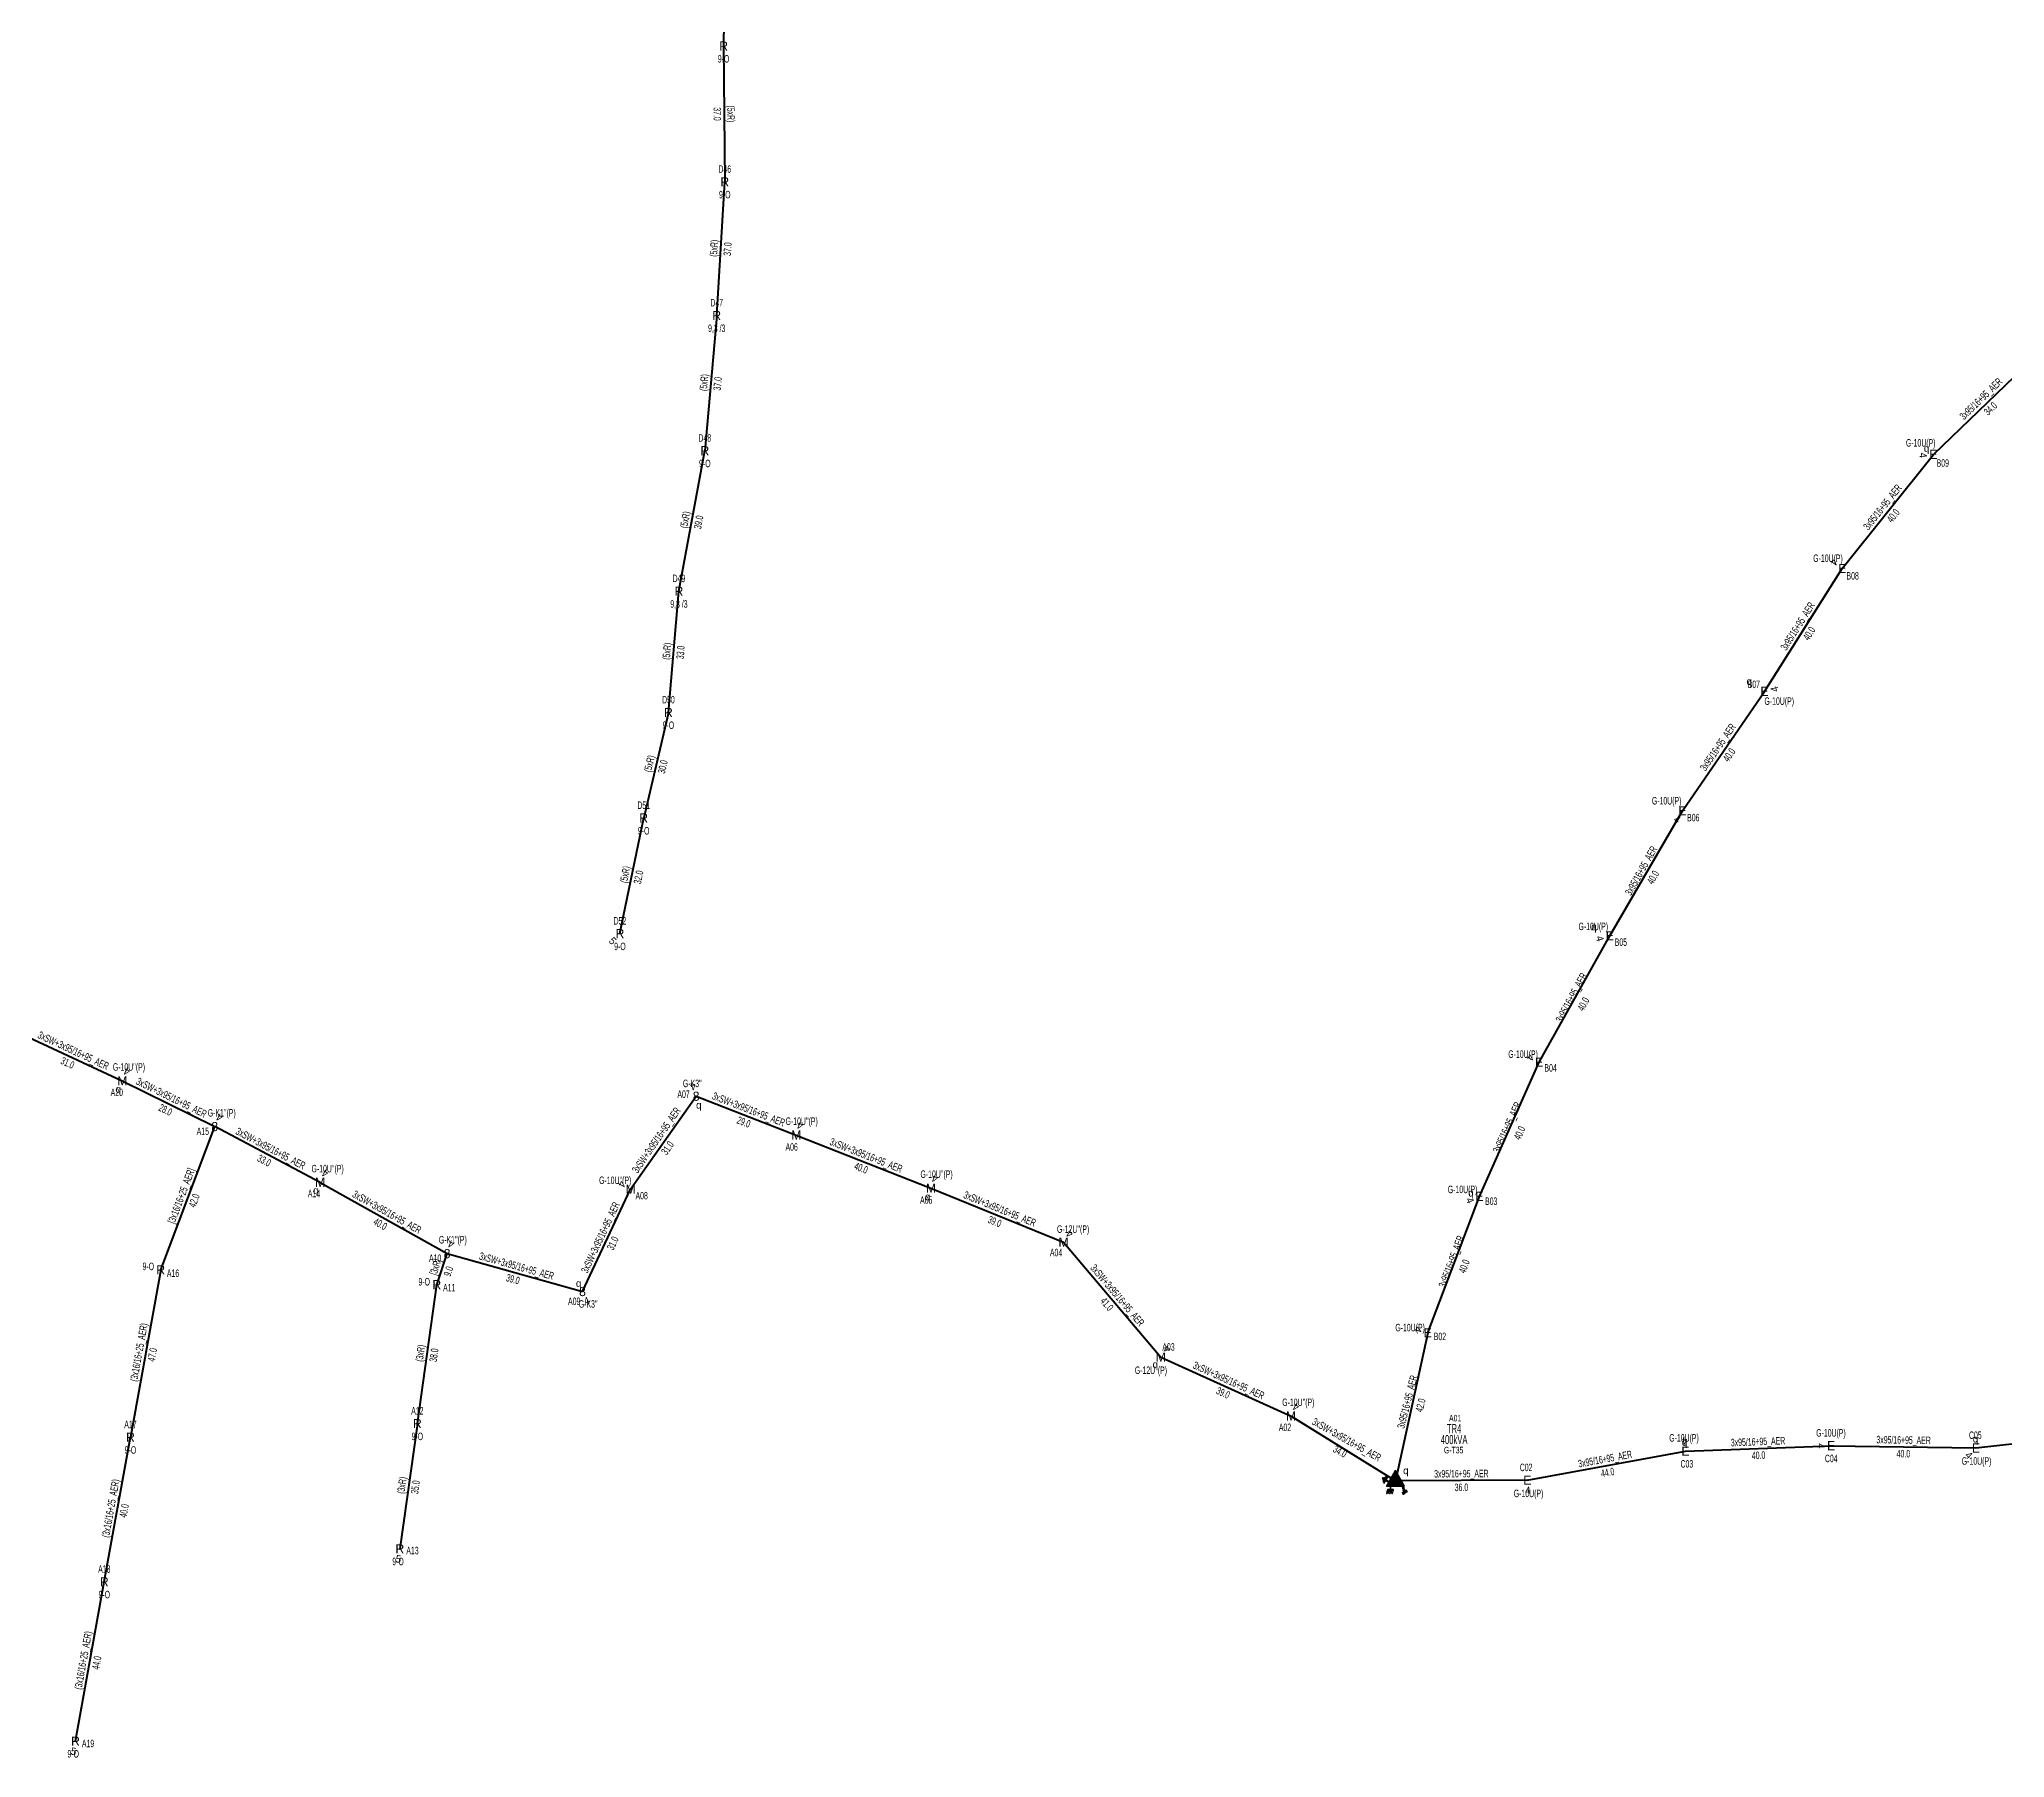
# Model space of a CAD drawing. Header units: millimetres. Extents: x 367507 to 373457, y 4068694 to 4074327.
# Drawn here: x 368631 to 369170, y 4070510 to 4070981 of the extents above; entities that cross this region are included whole.
import ezdxf
from ezdxf.enums import TextEntityAlignment as Align

# ---------------------------------------------------------------- set-up
doc = ezdxf.new("R2010")
doc.units = ezdxf.units.MM
for name, color, linetype, lineweight in [('DIREK_AG_MEVCUT', 120, 'Continuous', 25), ('DIREK_AG_YENI', 108, 'Continuous', 25), ('DIREK_OG_YENI', 10, 'Continuous', 25), ('HAT_AG_HAVAI_BYSK', 3, 'Continuous', 50), ('HAT_AG_HAVAI_MEVCUT', 126, 'Continuous', 50), ('HAT_AG_HAVAI_YENI', 3, 'Continuous', 50), ('HAT_OG_HAVAI_YENI', 1, 'Continuous', 70), ('TRAFO_TADILAT_BYSK', 5, 'Continuous', 30), ('TRAFO_YENI', 5, 'Continuous', 30)]:
    doc.layers.add(name, color=color, linetype=linetype, lineweight=lineweight)
doc.styles.add('Direk', font='B_CAD')
doc.styles.get("Standard").update_dxf_attribs({"font": 'Arial'})

# ---------------------------------------------------------------- blocks, each defined once
blk = doc.blocks.new('YENI_DIREK')
h = blk.add_hatch(color=32)
h.paths.add_polyline_path([(-3.28, -0.5), (-3.07, -0.63), (-2.64, 0.1), (-1.87, -0.35), (-1.77, -0.17), (-2.54, 0.28), (-2.11, 1.01), (-2.33, 1.14)])
h.paths.add_polyline_path([(-3.42, -0.17), (-3.29, -0.25), (-2.57, 0.98), (-2.7, 1.06)])
h.paths.add_polyline_path([(-3.5, 0.29), (-3.37, 0.22), (-3.01, 0.82), (-3.14, 0.9)])
h.paths.add_polyline_path([(-3.41, 0.73), (-3.54, 0.81), (-3.62, 0.68), (-3.49, 0.61)])
h.paths.add_polyline_path([(-1.26, -1.44), (-1.46, -1.44), (-1.47, -2.34), (-2.22, -2.34), (-2.48, -3.47), (-2.38, -3.47), (-2.17, -2.54), (-1.87, -2.54), (-2.08, -3.47), (-1.98, -3.47), (-1.77, -2.54), (-1.47, -2.54), (-1.68, -3.48), (-1.58, -3.48), (-1.37, -2.54), (-1.07, -2.54), (-1.28, -3.48), (-1.18, -3.48), (-0.97, -2.54), (-0.67, -2.55), (-0.88, -3.48), (-0.78, -3.48), (-0.52, -2.35), (-1.27, -2.34)])
at = {"layer": 'TRAFO_YENI'}
for points in [[(2.31, -1.57), (2.08, -1.92), (2.04, -1.44), (1.9, -1.44), (1.98, -2.32), (2.21, -1.96), (2.27, -2.67), (2.06, -2.67), (2.36, -2.87), (2.36, -2.86), (2.6, -2.49), (2.41, -2.63)], [(2.31, -1.57), (2.08, -1.92), (2.04, -1.44), (1.9, -1.44), (1.98, -2.32), (2.21, -1.96), (2.27, -2.67), (2.06, -2.67), (2.36, -2.87), (1.94, -3.19), (2.16, -3.79), (2.22, -3.74), (2.04, -3.26), (2.22, -3.13), (2.4, -3.6), (2.46, -3.56), (2.28, -3.08), (2.46, -2.94), (2.64, -3.42), (2.69, -3.38), (2.51, -2.9), (2.69, -2.76), (2.87, -3.24), (2.93, -3.2), (2.75, -2.72), (2.93, -2.58), (3.11, -3.06), (3.17, -3.01), (2.95, -2.42), (2.36, -2.86), (2.6, -2.49), (2.41, -2.63)], [(2.93, -2.58), (3.11, -3.06), (3.17, -3.01), (2.95, -2.42), (2.36, -2.86), (2.6, -2.49), (2.41, -2.63), (2.31, -1.57), (2.08, -1.92), (2.04, -1.44), (1.9, -1.44), (1.98, -2.32), (2.21, -1.96), (2.27, -2.67), (2.06, -2.67), (2.36, -2.87), (1.94, -3.19), (2.16, -3.79), (2.22, -3.74), (2.04, -3.26), (2.22, -3.13), (2.4, -3.6), (2.46, -3.56), (2.28, -3.08), (2.46, -2.94), (2.64, -3.42), (2.69, -3.38), (2.51, -2.9), (2.69, -2.76), (2.87, -3.24), (2.93, -3.2), (2.75, -2.72)]]:
    blk.add_hatch(color=32, dxfattribs=at).paths.add_polyline_path(points)
at = {"layer": 'TRAFO_TADILAT_BYSK', "color": 32, "flags": 128}
for points in [[(-3.49, 0.61), (-3.41, 0.73), (-3.54, 0.81), (-3.62, 0.68), (-3.49, 0.61)], [(-3.37, 0.22), (-3.01, 0.82), (-3.14, 0.9), (-3.5, 0.29), (-3.37, 0.22)], [(-3.29, -0.25), (-2.57, 0.98), (-2.7, 1.06), (-3.42, -0.17), (-3.29, -0.25)], [(-1.77, -0.17), (-2.54, 0.28), (-2.11, 1.01), (-2.33, 1.14), (-3.28, -0.5), (-3.07, -0.63), (-2.64, 0.1), (-1.87, -0.35), (-1.77, -0.17)], [(-1.26, -1.44), (-1.46, -1.44), (-1.47, -2.34), (-2.22, -2.34), (-2.48, -3.47), (-2.38, -3.47), (-2.17, -2.54), (-1.87, -2.54), (-2.08, -3.47), (-1.98, -3.47), (-1.77, -2.54), (-1.47, -2.54), (-1.68, -3.48), (-1.58, -3.48), (-1.37, -2.54), (-1.07, -2.54), (-1.28, -3.48), (-1.18, -3.48), (-0.97, -2.54), (-0.67, -2.55), (-0.88, -3.48), (-0.78, -3.48), (-0.52, -2.35), (-1.27, -2.34), (-1.26, -1.44)]]:
    blk.add_lwpolyline(points, dxfattribs=at)
at = {"layer": 'TRAFO_YENI', "linetype": 'Continuous'}
for p, q in [((-2.5, -1.44), (0, 2.89)), ((2.5, -1.44), (0, 2.89)), ((-2.5, -1.44), (2.5, -1.44))]:
    blk.add_line(p, q, dxfattribs=at)
at = {"layer": 'TRAFO_YENI', "color": 32, "flags": 128}
blk.add_lwpolyline([(1.9, -1.44), (2.04, -1.44), (2.08, -1.92), (2.31, -1.57), (2.41, -2.63), (2.6, -2.49), (2.36, -2.86), (2.95, -2.42), (3.17, -3.01), (3.11, -3.06), (2.93, -2.58), (2.75, -2.72), (2.93, -3.2), (2.87, -3.24), (2.69, -2.76), (2.51, -2.9), (2.69, -3.38), (2.64, -3.42), (2.46, -2.94), (2.28, -3.08), (2.46, -3.56), (2.4, -3.6), (2.22, -3.13), (2.04, -3.26), (2.22, -3.74), (2.16, -3.79), (1.94, -3.19), (2.36, -2.87), (2.06, -2.67), (2.27, -2.67), (2.21, -1.96), (1.98, -2.32), (1.9, -1.44)], dxfattribs=at)
at = {"layer": 'TRAFO_YENI', "linetype": 'Continuous'}
for points in [[(-2.5, -1.44), (0, -1.44), (0, 2.89)], [(0, -1.44), (0, 2.89), (2.5, -1.44)]]:
    blk.add_solid(points, dxfattribs=at)

msp = doc.modelspace()

# ---------------------------------------------------------------- linework, layer by layer
at = {"layer": 'HAT_AG_HAVAI_BYSK'}
for p, q in [((368664.15, 4070643.84), (368678.946, 4070683.097)), ((368739.82, 4070639.76), (368742.635, 4070648.282))]:
    msp.add_line(p, q, dxfattribs=at)
at = {"layer": 'HAT_AG_HAVAI_MEVCUT'}
for p, q in [((368818.78, 4071016.22), (368818.42, 4070979.2)), ((368818.42, 4070979.2), (368818.75, 4070941.99)), ((368816.54, 4070905.37), (368818.75, 4070941.99)), ((368816.54, 4070905.37), (368813.28, 4070868.31)), ((368806.18, 4070829.81), (368813.28, 4070868.31)), ((368803.3, 4070796.59), (368806.18, 4070829.81)), ((368803.3, 4070796.59), (368796.52, 4070767.66)), ((368790.01, 4070735.97), (368796.52, 4070767.66)), ((368664.15, 4070643.84), (368655.85, 4070597.97)), ((368734.49, 4070601.7), (368739.82, 4070639.76)), ((368648.69, 4070558.34), (368655.85, 4070597.97)), ((368734.49, 4070601.7), (368729.69, 4070567.39)), ((368640.79, 4070514.65), (368648.69, 4070558.34))]:
    msp.add_line(p, q, dxfattribs=at)
at = {"layer": 'HAT_AG_HAVAI_YENI'}
for p, q in [((369150.003, 4070867.305), (369174.828, 4070891.121)), ((369125.036, 4070836.057), (369150.003, 4070867.305)), ((369103.716, 4070802.359), (369125.036, 4070836.057)), ((369081.25, 4070769.635), (369103.716, 4070802.359)), ((369061.313, 4070735.382), (369081.25, 4070769.635)), ((369041.967, 4070700.74), (369061.313, 4070735.382)), ((369025.579, 4070663.976), (369041.967, 4070700.74)), ((369011.415, 4070626.585), (369025.579, 4070663.976)), ((369011.415, 4070626.585), (369002.575, 4070586.012)), ((369161.669, 4070595.026), (369201.136, 4070599.451)), ((369038.712, 4070586.204), (369082.064, 4070594.142)), ((369082.064, 4070594.142), (369121.973, 4070595.646)), ((369121.973, 4070595.646), (369161.669, 4070595.026)), ((369038.712, 4070586.204), (369002.575, 4070586.012))]:
    msp.add_line(p, q, dxfattribs=at)
at = {"layer": 'HAT_OG_HAVAI_YENI'}
for p, q in [((368625.198, 4070708.862), (368653.621, 4070695.63)), ((368653.621, 4070695.63), (368678.946, 4070683.097)), ((368792.9455, 4070665.923441), (368810.904, 4070691.414)), ((368810.904, 4070691.414), (368838.352, 4070680.771)), ((368707.841, 4070667.812), (368678.946, 4070683.097)), ((368838.352, 4070680.771), (368875.263, 4070666.232)), ((368707.841, 4070667.812), (368742.635, 4070648.282)), ((368779.751, 4070637.888), (368792.9455, 4070665.923441)), ((368875.263, 4070666.232), (368911.608, 4070651.404)), ((368742.635, 4070648.282), (368779.751, 4070637.888)), ((368911.608, 4070651.404), (368938.256, 4070619.915)), ((368938.256, 4070619.915), (368973.946, 4070603.776)), ((368973.946, 4070603.776), (369002.575, 4070586.012))]:
    msp.add_line(p, q, dxfattribs=at)

# ---------------------------------------------------------------- block references
at = {"layer": 'TRAFO_YENI'}
msp.add_blockref('YENI_DIREK', (369002.575, 4070586.012), dxfattribs=at)

# ---------------------------------------------------------------- texts
at = {"layer": 'DIREK_AG_MEVCUT', "linetype": 'ByBlock', "style": 'Direk'}
for p in [(368818.42, 4070979.2), (368818.75, 4070941.99), (368816.54, 4070905.37), (368813.28, 4070868.31), (368806.18, 4070829.81), (368803.3, 4070796.59), (368796.52, 4070767.66), (368790.01, 4070735.97), (368664.15, 4070643.84), (368739.82, 4070639.76), (368655.85, 4070597.97), (368734.49, 4070601.7), (368729.69, 4070567.39), (368648.69, 4070558.34), (368640.79, 4070514.65)]:
    msp.add_text('R', height=2.5, dxfattribs=at).set_placement(p, align=Align.MIDDLE_CENTER)
at = {"layer": 'DIREK_AG_MEVCUT', "linetype": 'ByBlock', "width": 0.53}
for s, p in [('9-O', (368818.42, 4070975.7)), ('D46', (368818.75, 4070945.49)), ('9-O', (368818.75, 4070938.49)), ('D47', (368816.54, 4070908.87)), ('9,3 /3', (368816.54, 4070901.87)), ('D48', (368813.28, 4070871.81)), ('9-O', (368813.28, 4070864.81)), ('D49', (368806.18, 4070833.31)), ('9,3 /3', (368806.18, 4070826.31)), ('D50', (368803.3, 4070800.09)), ('9-O', (368803.3, 4070793.09)), ('D51', (368796.52, 4070771.16)), ('9-O', (368796.52, 4070764.16)), ('D52', (368790.01, 4070739.47)), ('9-O', (368790.01, 4070732.47)), ('9-O', (368660.745011, 4070644.781342)), ('A16', (368667.523457, 4070642.907375)), ('9-O', (368736.379249, 4070640.562317)), ('A11', (368743.228559, 4070638.965189)), ('A12', (368734.49, 4070605.2)), ('A17', (368655.85, 4070601.47)), ('9-O', (368734.49, 4070598.2)), ('9-O', (368655.85, 4070594.47)), ('A13', (368733.156243, 4070566.905069)), ('A18', (368648.69, 4070561.84)), ('9-O', (368729.204418, 4070563.919099)), ('9-O', (368648.69, 4070554.84)), ('9-O', (368640.166156, 4070511.199908)), ('A19', (368644.234149, 4070514.027231))]:
    msp.add_text(s, height=2.05, dxfattribs=at).set_placement(p, align=Align.MIDDLE_CENTER)
at = {"layer": 'DIREK_AG_MEVCUT', "color": 32, "style": 'Direk'}
for rotation, p in [(315.000001, (368788.030101, 4070733.990101)), (352.035958, (368729.302056, 4070564.617005)), (349.750557, (368640.291785, 4070511.894681))]:
    msp.add_text('5', height=2, rotation=rotation, dxfattribs=at).set_placement(p, align=Align.MIDDLE_CENTER)
at = {"layer": 'DIREK_AG_YENI', "width": 0.53}
for s, p in [('G-10U(P)', (369146.543605, 4070870.464584)), ('B09', (369152.587325, 4070864.944647)), ('G-10U(P)', (369121.121111, 4070838.846647)), ('B08', (369127.886373, 4070834.025899)), ('B07', (369100.793888, 4070804.285464)), ('G-10U(P)', (369107.756885, 4070799.694961)), ('G-10U(P)', (369076.90377, 4070772.386415)), ('B06', (369084.207235, 4070767.762899)), ('G-10U(P)', (369056.80425, 4070737.952859)), ('B05', (369064.353468, 4070733.648346)), ('G-10U(P)', (369037.554387, 4070702.950004)), ('B04', (369045.096445, 4070699.172655)), ('G-10U(P)', (369020.967627, 4070665.87538)), ('B03', (369028.81523, 4070662.643028)), ('G-10U(P)', (369006.584194, 4070628.017717)), ('B02', (369014.770535, 4070625.589818)), ('G-10U(P)', (369081.662792, 4070597.79525)), ('G-10U(P)', (369121.934217, 4070599.163482)), ('C05', (369161.501003, 4070598.521966)), ('C04', (369122.011588, 4070592.146213)), ('G-10U(P)', (369161.840703, 4070591.452919)), ('C02', (369038.38625, 4070589.688808)), ('C03', (369082.44608, 4070590.662918)), ('G-10U(P)', (369039.051653, 4070582.570457))]:
    msp.add_text(s, height=2.05, dxfattribs=at).set_placement(p, align=Align.MIDDLE_CENTER)
at = {"layer": 'DIREK_AG_YENI', "color": 32, "style": 'Direk'}
for rotation, p in [(274.484396, (369147.211572, 4070867.086075)), (232.951323, (369122.801253, 4070837.743981)), (462.141818, (369106.453364, 4070802.94793)), (328.731114, (369079.796646, 4070767.241726)), (285.563554, (369058.615666, 4070734.63074)), (242.107579, (369039.492283, 4070702.049876)), (293.433318, (369023.009934, 4070662.862492)), (251.366833, (369008.761766, 4070627.479622)), (184.212721, (369081.858313, 4070596.934435)), (271.394957, (369119.17383, 4070595.577836)), (315.928197, (369159.721434, 4070593.014288)), (362.822374, (369038.849871, 4070583.407396))]:
    msp.add_text('4', height=2, rotation=rotation, dxfattribs=at).set_placement(p, align=Align.MIDDLE_CENTER)
at = {"layer": 'DIREK_AG_YENI', "color": 4, "style": 'Direk'}
for p in [(369148.157054, 4070868.990966), (369099.541554, 4070805.111091), (369056.969475, 4070737.858649), (369023.267407, 4070664.928123), (369161.549002, 4070597.523118), (369081.791086, 4070596.627059)]:
    msp.add_text('q', height=2, dxfattribs=at).set_placement(p, align=Align.MIDDLE_CENTER)
at = {"layer": 'DIREK_AG_YENI', "style": 'Direk'}
for p in [(369150.003, 4070867.305), (369125.036, 4070836.057), (369103.716, 4070802.359), (369081.25, 4070769.635), (369061.313, 4070735.382), (369041.967, 4070700.74), (369025.579, 4070663.976), (369011.415, 4070626.585), (369082.064, 4070594.142), (369121.973, 4070595.646), (369161.669, 4070595.026), (369038.712, 4070586.204)]:
    msp.add_text('E', height=2.5, dxfattribs=at).set_placement(p, align=Align.MIDDLE_CENTER)
at = {"layer": 'DIREK_OG_YENI', "width": 0.53}
for s, p in [("G-10U''(P)", (368655.445284, 4070699.429575)), ("G-K3''", (368809.842028, 4070694.926897)), ('A20', (368652.106112, 4070692.474827)), ('A07', (368807.448754, 4070691.971922)), ("G-K1''(P)", (368680.874218, 4070686.864395)), ("G-10U''(P)", (368839.838958, 4070684.575722)), ('A15', (368675.689744, 4070681.813724)), ('A06', (368837.077974, 4070677.511114)), ("G-10U''(P)", (368709.894235, 4070671.579167)), ("G-10U''(P)", (368788.719279, 4070668.381614)), ("G-10U''(P)", (368876.794143, 4070670.051082)), ('A14', (368706.166013, 4070664.738823)), ('A08', (368795.970943, 4070664.163698)), ('A05', (368873.960559, 4070662.983362)), ("G-K1''(P)", (368744.207831, 4070652.083833)), ("G-12U''(P)", (368914.218725, 4070655.000363)), ('A10', (368739.372031, 4070647.015891)), ('A04', (368909.551878, 4070648.571622)), ('A09', (368777.476345, 4070635.227935)), ("G-K3''", (368781.308219, 4070634.482986)), ('A03', (368940.364607, 4070622.708524)), ("G-12U''(P)", (368935.547955, 4070616.327327)), ("G-10U''(P)", (368975.949195, 4070607.531466)), ('A02', (368972.298762, 4070600.68786))]:
    msp.add_text(s, height=2.05, dxfattribs=at).set_placement(p, align=Align.MIDDLE_CENTER)
at = {"layer": 'DIREK_OG_YENI', "style": 'Direk'}
for s, p in [('M', (368653.621, 4070695.63)), ('8', (368810.904, 4070691.414)), ('8', (368678.946, 4070683.097)), ('M', (368838.352, 4070680.771)), ('M', (368707.841, 4070667.812)), ('M', (368792.9455, 4070665.923441)), ('M', (368875.263, 4070666.232)), ('M', (368911.608, 4070651.404)), ('8', (368742.635, 4070648.282)), ('8', (368779.751, 4070637.888)), ('M', (368938.256, 4070619.915)), ('M', (368973.946, 4070603.776))]:
    msp.add_text(s, height=2.5, dxfattribs=at).set_placement(p, align=Align.MIDDLE_CENTER)
at = {"layer": 'DIREK_OG_YENI', "color": 32, "style": 'Direk'}
for rotation, p in [(154.353012, (368654.832911, 4070698.154138)), (196.820416, (368810.093756, 4070694.094206)), (152.89584, (368680.221707, 4070685.589503)), (158.653487, (368839.371221, 4070683.378909)), (151.408104, (368709.180989, 4070670.270542)), (239.815659, (368790.525146, 4070667.331235)), (158.153207, (368876.304953, 4070668.83091)), (157.52496, (368743.705387, 4070650.869329)), (144.022798, (368913.252897, 4070653.669902)), (384.576096, (368780.915524, 4070635.341653)), (142.953785, (368939.942885, 4070622.14982)), (151.924183, (368975.263791, 4070606.246512))]:
    msp.add_text('4', height=2, rotation=rotation, dxfattribs=at).set_placement(p, align=Align.MIDDLE_CENTER)
at = {"layer": 'DIREK_OG_YENI', "color": 4, "style": 'Direk'}
for p in [(368652.538937, 4070693.376305), (368811.627432, 4070689.020959), (368706.644581, 4070665.616873), (368874.332685, 4070663.911544), (368778.711246, 4070640.161524), (368936.749852, 4070617.919625)]:
    msp.add_text('q', height=2, dxfattribs=at).set_placement(p, align=Align.MIDDLE_CENTER)
at = {"layer": 'HAT_AG_HAVAI_BYSK', "lineweight": 30, "width": 0.53}
for s, rotation, p in [('[3x16/16+25_AER]', 69.348527, (368670.752618, 4070663.76828, 184339.473)), ('[3xR]', 71.720499, (368740.420393, 4070644.287605, 184371.3175))]:
    msp.add_text(s, height=2.05, rotation=rotation, dxfattribs=at).set_placement(p, align=Align.CENTER)
for s, rotation, p in [('42.0', 69.348527, (368672.343382, 4070663.16872, 184339.473)), ('9.0', 71.720499, (368742.034607, 4070643.754395, 184371.3175))]:
    msp.add_text(s, height=2.05, rotation=rotation, dxfattribs=at).set_placement(p, align=Align.TOP_CENTER)
at = {"layer": 'HAT_AG_HAVAI_MEVCUT', "lineweight": 30, "width": 0.53}
for s, rotation, p in [('37.0', 270.508119, (368817.735033, 4070960.587462, 184409.375)), ('37.0', 86.546415, (368818.493456, 4070923.628796, 184409.375)), ('37.0', 444.97289, (368815.75673, 4070886.765517, 184406.64)), ('39.0', 79.551162, (368810.565905, 4070848.905846, 184406.64)), ('33.0', 85.045145, (368805.586824, 4070813.126585, 184403.09)), ('30.0', 436.810269, (368800.737577, 4070781.93105, 184398.26)), ('32.0', 78.391365, (368794.097613, 4070751.643958, 184398.26)), ('47.0', 439.743526, (368660.836417, 4070620.753653, 184327.925)), ('38.0', 82.028027, (368737.996786, 4070620.612115, 184369.91)), ('35.0', 442.035958, (368732.931802, 4070584.427231, 184364.845)), ('40.0', 79.75878, (368653.106458, 4070578.003876, 184327.925)), ('44.0', 79.750557, (368645.576436, 4070536.343756, 184324.345))]:
    msp.add_text(s, height=2.05, rotation=rotation, dxfattribs=at).set_placement(p, align=Align.TOP_CENTER)
for s, rotation, p in [('(5xR)', 270.508119, (368819.434967, 4070960.602538, 184409.375)), ('(5xR)', 86.546415, (368816.796544, 4070923.731204, 184409.375)), ('(5xR)', 444.97289, (368814.06327, 4070886.914483, 184406.64)), ('(5xR)', 79.551162, (368808.894095, 4070849.214154, 184406.64)), ('(5xR)', 85.045145, (368803.893176, 4070813.273415, 184403.09)), ('(5xR)', 436.810269, (368799.082423, 4070782.31895, 184398.26)), ('(5xR)', 78.391365, (368792.432387, 4070751.986042, 184398.26)), ('(3x16/16+25_AER)', 439.743526, (368659.163583, 4070621.056347, 184327.925)), ('(3xR)', 82.028027, (368736.313214, 4070620.847885, 184369.91)), ('(3x16/16+25_AER)', 79.75878, (368651.433542, 4070578.306124, 184327.925)), ('(3xR)', 442.035958, (368731.248198, 4070584.662769, 184364.845)), ('(3x16/16+25_AER)', 79.750557, (368643.903564, 4070536.646244, 184324.345))]:
    msp.add_text(s, height=2.05, rotation=rotation, dxfattribs=at).set_placement(p, align=Align.CENTER)
at = {"layer": 'HAT_AG_HAVAI_YENI', "lineweight": 30, "width": 0.53}
for rotation, p in [(44.103452, (369163.740325, 4070881.803167)), (51.375315, (369136.855436, 4070852.211584, 184575.0015)), (57.679343, (369113.657691, 4070819.662459, 184562.518)), (55.529243, (369091.782247, 4070786.478088, 184551.858)), (60.698692, (369070.781173, 4070752.717224)), (61.716724, (369051.669293, 4070717.94336)), (65.555114, (369034.084728, 4070682.464951)), (69.354042, (369018.851365, 4070645.756485)), (75.700959, (369006.797974, 4070607.41047, 184506.308634)), (2.158212, (369101.98649, 4070595.743397, 184560.9865)), (359.105187, (369141.834274, 4070596.185896, 184580.8345)), (10.376241, (369060.234905, 4070591.009099, 184541.032)), (360.304416, (369020.638984, 4070586.957988, 184501.2875))]:
    msp.add_text('3x95/16+95_AER', height=2.05, rotation=rotation, dxfattribs=at).set_placement(p, align=Align.CENTER)
for s, rotation, p in [('34.0', 44.103452, (369164.923451, 4070880.582424)), ('40.0', 51.375315, (369138.183564, 4070851.150416, 184575.0015)), ('40.0', 57.679343, (369115.094309, 4070818.753541, 184562.518)), ('40.0', 55.529243, (369093.183753, 4070785.515912, 184551.858)), ('40.0', 60.698692, (369072.263671, 4070751.88524)), ('40.0', 61.716724, (369053.166339, 4070717.137847)), ('40.0', 65.555114, (369035.632339, 4070681.761461)), ('40.0', 69.354042, (369020.442186, 4070645.157078)), ('42.0', 75.700959, (369008.445308, 4070606.990599, 184506.308634)), ('40.0', 2.158212, (369102.05051, 4070594.044603, 184560.9865)), ('40.0', 359.105187, (369141.807726, 4070594.486104, 184580.8345)), ('44.0', 10.376241, (369060.541095, 4070589.336901, 184541.032)), ('36.0', 360.304416, (369020.648016, 4070585.258012, 184501.2875))]:
    msp.add_text(s, height=2.05, rotation=rotation, dxfattribs=at).set_placement(p, align=Align.TOP_CENTER)
at = {"layer": 'HAT_OG_HAVAI_YENI', "lineweight": 30, "width": 0.53}
for rotation, p in [(335.03621, (368639.768239, 4070703.016588, 184326.8105)), (333.669815, (368666.660512, 4070690.125315, 184339.473)), (338.806129, (368824.935296, 4070686.885008, 184419.176)), (55.342767, (368800.805848, 4070678.788075, 184405.032281)), (332.121865, (368693.790954, 4070676.205853, 184339.473)), (338.500846, (368857.119014, 4070674.29236, 184437.6315)), (330.694342, (368725.654048, 4070658.788218, 184371.3175)), (337.805568, (368893.756588, 4070659.605021, 184455.804)), (64.796615, (368785.579169, 4070652.267678, 184396.47275)), (344.355578, (368761.422217, 4070643.903511, 184389.8755)), (310.240029, (368925.580843, 4070636.208592, 184469.128)), (335.667541, (368956.451226, 4070612.619995, 184486.973)), (330.57779, (368988.703555, 4070596.42887, 184501.313))]:
    msp.add_text('3xSW+3x95/16+95_AER', height=2.05, rotation=rotation, dxfattribs=at).set_placement(p, align=Align.CENTER)
for s, rotation, p in [('31.0', 335.03621, (368639.050761, 4070701.475412, 184326.8105)), ('28.0', 333.669815, (368665.906488, 4070688.601685, 184339.473)), ('29.0', 338.806129, (368824.320704, 4070685.299992, 184419.176)), ('31.0', 55.342767, (368802.204215, 4070677.821343, 184405.032281)), ('33.0', 332.121865, (368692.996046, 4070674.703147, 184339.473)), ('40.0', 338.500846, (368856.495986, 4070672.71064, 184437.6315)), ('40.0', 330.694342, (368724.821952, 4070657.305782, 184371.3175)), ('39.0', 337.805568, (368893.114412, 4070658.030979, 184455.804)), ('31.0', 64.796615, (368787.117332, 4070651.543763, 184396.47275)), ('39.0', 344.355578, (368760.963783, 4070642.266489, 184389.8755)), ('41.0', 310.240029, (368924.283157, 4070635.110408, 184469.128)), ('39.0', 335.667541, (368955.750774, 4070611.071005, 184486.973)), ('34.0', 330.57779, (368987.868445, 4070594.94813, 184501.313))]:
    msp.add_text(s, height=2.05, rotation=rotation, dxfattribs=at).set_placement(p, align=Align.TOP_CENTER)
at = {"layer": 'TRAFO_YENI', "width": 0.6}
for s, height, p in [('A01', 1.8, (369018.934685, 4070602.293343)), ('400kVA', 2.5, (369018.64543, 4070596.074222)), ('TR4', 2.5, (369018.64543, 4070599.074222))]:
    msp.add_text(s, height=height, dxfattribs=at).set_placement(p, align=Align.CENTER)
msp.add_text('G-T35', height=1.8, dxfattribs=at).set_placement((369018.525585, 4070595.33864), align=Align.TOP_CENTER)
at = {"layer": 'TRAFO_YENI', "color": 4, "style": 'Direk'}
msp.add_text('q', height=2, dxfattribs=at).set_placement((369005.403427, 4070588.840427), align=Align.MIDDLE_CENTER)

doc.saveas('drawing.dxf')
